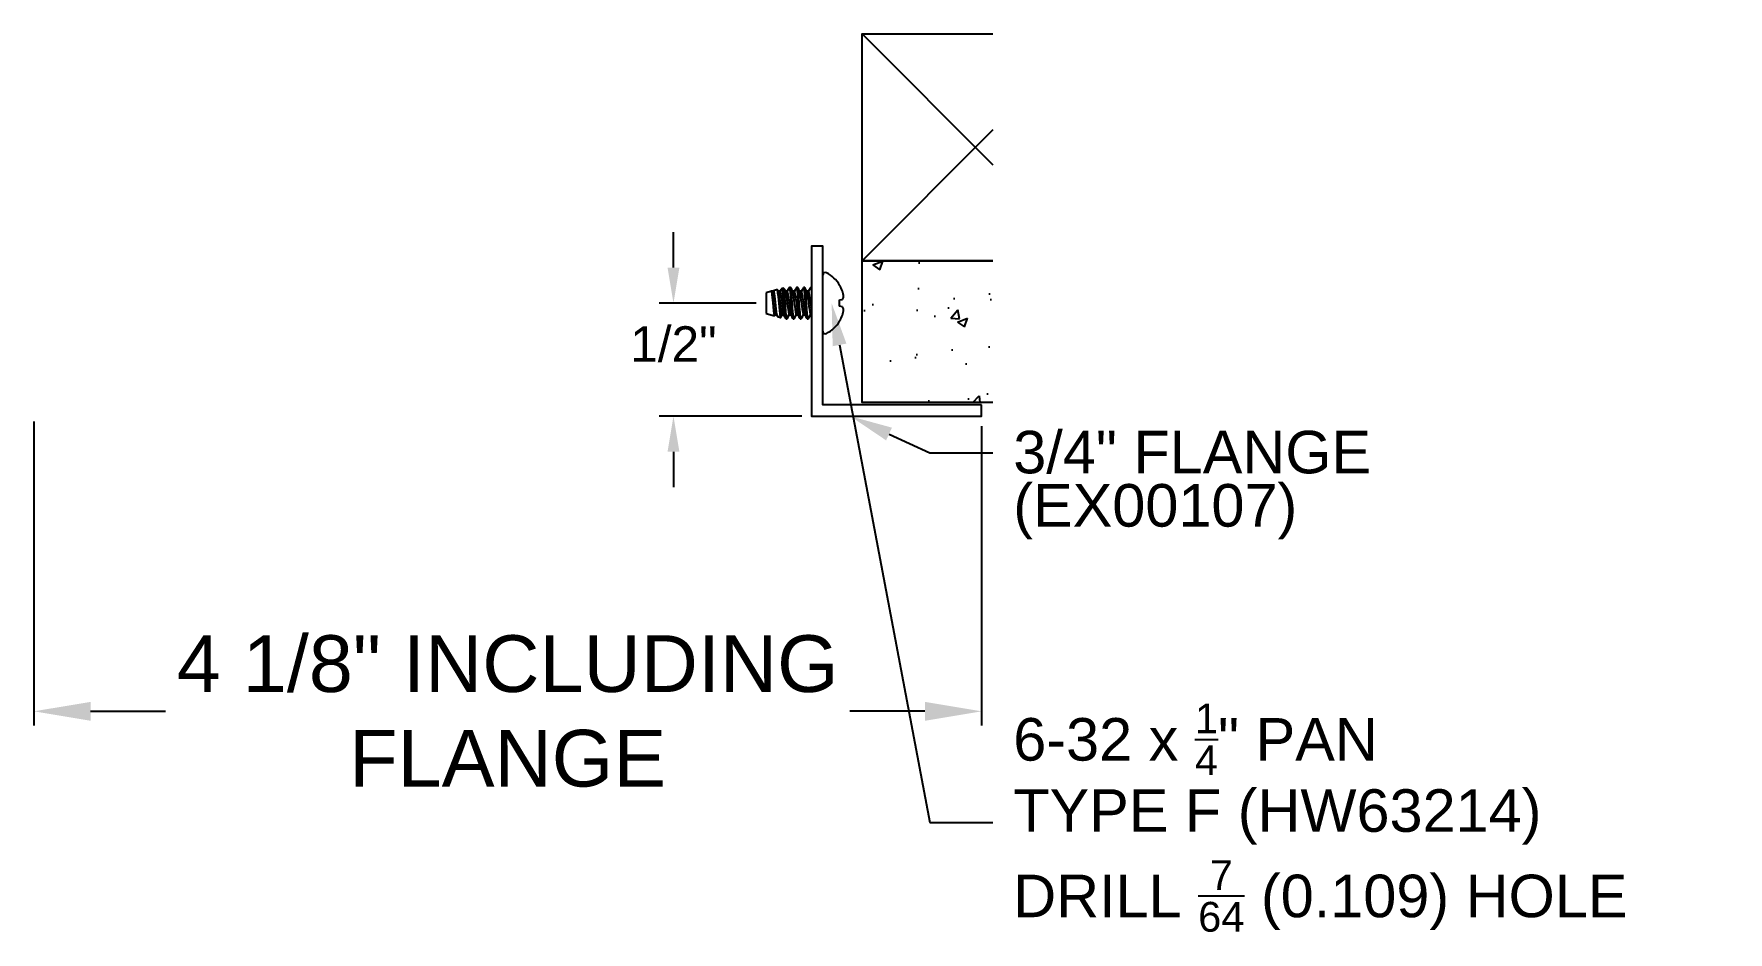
# Model space of a CAD drawing. Extents: x -3.43 to 4.04, y -2.27 to 1.69.
import ezdxf
from ezdxf import colors
from ezdxf.entities.mleader import LeaderData, LeaderLine
from ezdxf.math import Vec2, Vec3

# ---------------------------------------------------------------- set-up
doc = ezdxf.new("R2010")
doc.units = 0
doc.header["$LTSCALE"] = 0.5
doc.header["$MEASUREMENT"] = 0
doc.layers.get('Defpoints').update_dxf_attribs({"linetype": 'CONTINUOUS'})
for name, color, linetype in [('Ceiling', 42, 'CONTINUOUS'), ('FAB DWG', 221, 'CONTINUOUS'), ('Hardware', 242, 'CONTINUOUS'), ('Housing', 150, 'CONTINUOUS')]:
    doc.layers.add(name, color=color, linetype=linetype)
doc.layers.add('CUST DWG', color=60, linetype='CONTINUOUS', lineweight=20)
doc.styles.add('LSAD_Standard', font='arial.ttf')
doc.styles.get("Standard").update_dxf_attribs({"font": 'arial.ttf'})
doc.dimstyles.new('LSAD_CustDims', dxfattribs={"dimtxt": 1, "dimasz": 1, "dimexe": 0.0625, "dimexo": 0.042969, "dimgap": 0.0625, "dimtad": 0, "dimtih": 1, "dimtoh": 1, "dimdec": 3, "dimzin": 0, "dimdsep": 46, "dimlunit": 4, "dimtxsty": 'Standard', "dimcen": 0.125, "dimclrd": 256, "dimclre": 256, "dimclrt": 256, "dimadec": 0, "dimazin": 0, "dimtfac": 1, "dimtdec": 3, "dimtix": 1, "dimtofl": 0, "dimtmove": 0, "dimatfit": 3, "dimfxl": 1, "dimfrac": 2, "dimtolj": 1, "dimtzin": 0, "dimarcsym": 0})

# ---------------------------------------------------------------- blocks, each defined once
blk = doc.blocks.new('*D0')
at = {"layer": 'CUST DWG', "lineweight": -2, "ltscale": 0.5, "transparency": 16777216}
for p, q in [((-3.428, -0.023), (-3.428, -1.3629)), ((0.75, -0.043), (0.75, -1.3629)), ((-3.178, -1.3004), (-2.8478, -1.3004)), ((0.5, -1.3004), (0.1698, -1.3004))]:
    blk.add_line(p, q, dxfattribs=at)
at = {"layer": 'CUST DWG', "ltscale": 0.5, "transparency": 16777216}
for points in [[(-3.178, -1.2588), (-3.178, -1.3421), (-3.428, -1.3004)], [(0.5, -1.2588), (0.5, -1.3421), (0.75, -1.3004)]]:
    blk.add_solid(points, dxfattribs=at)
at = {"layer": 'Defpoints', "color": 0, "ltscale": 0.5, "transparency": 16777216}
for p in [(-3.428, 0.02), (0.75, 0), (-3.428, -1.3004)]:
    blk.add_point(p, dxfattribs=at)
at = {"layer": 'CUST DWG', "ltscale": 0.5, "transparency": 16777216, "insert": (-1.339, -1.3004), "char_height": 0.25, "width": 3.759842, "attachment_point": 5}
blk.add_mtext('\\A1;4 1/8" INCLUDING FLANGE', dxfattribs=at)
blk = doc.blocks.new('*D1')
at = {"layer": 'Defpoints', "color": 0, "ltscale": 0.5, "transparency": 16777216}
for p in [(-0.6083, 0.4986), (-0.2, 0.4986), (0, 0)]:
    blk.add_point(p, dxfattribs=at)
at = {"layer": 'FAB DWG', "lineweight": -2, "ltscale": 0.5, "transparency": 16777216}
for p, q in [((-0.6083, 0.6548), (-0.6083, 0.8111)), ((-0.243, 0.4986), (-0.6708, 0.4986)), ((-0.043, 0), (-0.6708, 0)), ((-0.6083, -0.1563), (-0.6083, -0.3125))]:
    blk.add_line(p, q, dxfattribs=at)
at = {"layer": 'FAB DWG', "ltscale": 0.5, "transparency": 16777216}
for points in [[(-0.6343, 0.6548), (-0.5822, 0.6548), (-0.6083, 0.4986)], [(-0.6343, -0.1563), (-0.5822, -0.1563), (-0.6083, 0)]]:
    blk.add_solid(points, dxfattribs=at)
at = {"layer": 'FAB DWG', "ltscale": 0.5, "transparency": 16777216, "insert": (-0.6083, 0.3173), "char_height": 0.15625, "attachment_point": 5}
blk.add_mtext('\\A1;1/2"', dxfattribs=at)

msp = doc.modelspace()

# ---------------------------------------------------------------- hatches: boundary and pattern name
at = {"layer": 'Ceiling', "ltscale": 0.5, "transparency": 16777216}
h = msp.add_hatch(dxfattribs=at)
h.set_pattern_fill('AR-CONC', color=256, scale=0.0625)
h.set_pattern_definition([(50, (-51.5687, -80.1083), (0.4482876, -0.0392201), [0.046875, -0.515625]), (355, (-51.5687, -80.1083), (-0.0867196, 0.47012), [0.0375, -0.4125]), (100.45144, (-51.53133, -80.11155), (0.361568, 0.4309), [0.0398376, -0.4382138]), (46.1842, (-51.5687, -79.9833), (0.6670258, -0.1034496), [0.0703125, -0.7734375]), (96.6356, (-51.5131, -79.9919), (0.5841637, 0.608824), [0.0597565, -0.657321]), (351.1842, (-51.5687, -79.9833), (0.5841637, 0.608824), [0.05625, -0.61875]), (21, (-51.5062, -80.01453), (0.3730669, -0.2516368), [0.046875, -0.515625]), (326, (-51.5062, -80.01453), (0.152072, 0.4532188), [0.0375, -0.4125]), (71.45144, (-51.4751, -80.0355), (0.525139, 0.201582), [0.0398376, -0.4382138]), (37.5, (-51.56869, -80.10828), (0.0075999, 0.20805866), [0, -0.4075, 0, -0.41875, 0, -0.4140625]), (7.5, (-51.56869, -80.10828), (0.16441846, 0.2465073), [0, -0.23875, 0, -0.398125, 0, -0.1578125]), (327.5, (-51.70806, -80.10828), (0.33363902, -0.0140968), [0, -0.15625, 0, -0.4875, 0, -0.646875]), (317.5, (-51.77056, -80.10828), (0.3644914, 0.0625656), [0, -0.203125, 0, -0.32375, 0, -0.459375])])
h.paths.add_polyline_path([(0.2233, 0.685), (0.7998, 0.685), (0.7998, 0.06), (0.2233, 0.06)])

# ---------------------------------------------------------------- linework, layer by layer
for p, q in [((0.2233, 1.685), (0.7998, 1.1086)), ((0.7998, 1.2615), (0.2233, 0.685))]:
    msp.add_line(p, q, dxfattribs=at)
msp.add_lwpolyline([(0.7998, 0.685), (0.2233, 0.685), (0.2233, 1.685), (0.7998, 1.685)], dxfattribs=at)
at = {"layer": 'Ceiling', "transparency": 16777216}
msp.add_lwpolyline([(0.7998, 0.06), (0.2233, 0.06), (0.2233, 0.685), (0.7998, 0.685)], dxfattribs=at)
at = {"layer": 'Hardware', "linetype": 'Continuous', "transparency": 16777216}
for p, q in [((-0.1766, 0.5507), (-0.2, 0.5446)), ((-0.2, 0.5446), (-0.2, 0.4526)), ((-0.1687, 0.5507), (-0.1764, 0.5507)), ((-0.1758, 0.55), (-0.1759, 0.5502)), ((-0.1682, 0.5523), (-0.1691, 0.5507)), ((-0.1495, 0.5579), (-0.1673, 0.5532)), ((-0.1375, 0.5507), (-0.1449, 0.5507)), ((-0.1223, 0.565), (-0.1305, 0.5629)), ((-0.1062, 0.5507), (-0.1137, 0.5507)), ((-0.0926, 0.5676), (-0.0965, 0.5676)), ((-0.075, 0.5507), (-0.0824, 0.5507)), ((-0.0613, 0.5676), (-0.0652, 0.5676)), ((-0.0437, 0.5507), (-0.0512, 0.5507)), ((-0.0301, 0.5676), (-0.034, 0.5676)), ((-0.0125, 0.5507), (-0.0199, 0.5507)), ((0, 0.5676), (-0.0027, 0.5676)), ((0.1244, 0.5768), (0.1244, 0.578)), ((-0.2, 0.4526), (-0.163, 0.4429)), ((-0.1125, 0.4533), (-0.1125, 0.4298)), ((0.1244, 0.5126), (0.1366, 0.5147)), ((0.1244, 0.4846), (0.1244, 0.5126)), ((0.1366, 0.4824), (0.1244, 0.4846)), ((-0.163, 0.4429), (-0.1609, 0.4465)), ((-0.1624, 0.4435), (-0.1606, 0.4465)), ((-0.1609, 0.4465), (-0.1535, 0.4465)), ((-0.1489, 0.4391), (-0.1359, 0.4357)), ((-0.1359, 0.4357), (-0.1297, 0.4465)), ((-0.1297, 0.4465), (-0.1222, 0.4465)), ((-0.1121, 0.4296), (-0.1125, 0.4298)), ((-0.1121, 0.4296), (-0.1082, 0.4296)), ((-0.1082, 0.4296), (-0.0984, 0.4465)), ((-0.0984, 0.4465), (-0.091, 0.4465)), ((-0.0809, 0.4296), (-0.077, 0.4296)), ((-0.077, 0.4296), (-0.0672, 0.4465)), ((-0.0672, 0.4465), (-0.0597, 0.4465)), ((-0.0496, 0.4296), (-0.0457, 0.4296)), ((-0.0457, 0.4296), (-0.0359, 0.4465)), ((-0.0359, 0.4465), (-0.0285, 0.4465)), ((-0.0184, 0.4296), (-0.0145, 0.4296)), ((-0.0145, 0.4296), (-0.0047, 0.4465)), ((-0.0139, 0.4301), (-0.0145, 0.4296)), ((-0.0047, 0.4465), (0, 0.4465)), ((0.1244, 0.4191), (0.1244, 0.4204))]:
    msp.add_line(p, q, dxfattribs=at)
at = {"layer": 'Hardware', "linetype": 'Continuous', "transparency": 16777216, "flags": 128}
for points in [[(-0.1766, 0.5507), (-0.1765, 0.5507), (-0.1762, 0.5505), (-0.1758, 0.55), (-0.1754, 0.549), (-0.1751, 0.5478), (-0.1747, 0.5461), (-0.1743, 0.5441), (-0.1739, 0.5418), (-0.1736, 0.5392), (-0.1732, 0.5363), (-0.1728, 0.5331), (-0.1725, 0.5295), (-0.1721, 0.5259), (-0.1718, 0.522), (-0.1715, 0.518), (-0.1711, 0.5137), (-0.1707, 0.5094), (-0.1704, 0.505), (-0.17, 0.5005), (-0.1696, 0.4959), (-0.1692, 0.4914), (-0.1688, 0.4869), (-0.1685, 0.4825), (-0.1681, 0.4781), (-0.1678, 0.4739), (-0.1674, 0.4699), (-0.1671, 0.4661), (-0.1667, 0.4624), (-0.1664, 0.4591), (-0.166, 0.456), (-0.1656, 0.4531), (-0.1652, 0.4505), (-0.1649, 0.4484), (-0.1645, 0.4465), (-0.1641, 0.445), (-0.1638, 0.4439), (-0.1634, 0.4432), (-0.163, 0.4429)], [(-0.1489, 0.4391), (-0.1493, 0.4395), (-0.1498, 0.4402), (-0.1503, 0.4413), (-0.1508, 0.4429), (-0.1513, 0.4448), (-0.1518, 0.4471), (-0.1523, 0.4498), (-0.1529, 0.4529), (-0.1534, 0.4562), (-0.1539, 0.4598), (-0.1544, 0.4638), (-0.1548, 0.468), (-0.1553, 0.4724), (-0.1558, 0.4769), (-0.1563, 0.4816), (-0.1568, 0.4866), (-0.1573, 0.4913), (-0.1578, 0.4961), (-0.1583, 0.5009), (-0.1589, 0.5058), (-0.1594, 0.5105), (-0.1599, 0.5151), (-0.1604, 0.5196), (-0.1609, 0.5241), (-0.1613, 0.5282), (-0.1618, 0.5321), (-0.1623, 0.5357), (-0.1628, 0.5392), (-0.1633, 0.5421), (-0.1638, 0.5448), (-0.1644, 0.5471), (-0.1649, 0.5491), (-0.1654, 0.5507), (-0.1659, 0.5519), (-0.1664, 0.5527), (-0.1669, 0.5531), (-0.1674, 0.5532), (-0.1678, 0.5528), (-0.1682, 0.5523)], [(-0.1446, 0.55), (-0.1478, 0.5555), (-0.1489, 0.5574)], [(-0.1312, 0.5621), (-0.1333, 0.5585), (-0.1379, 0.5507)], [(-0.1125, 0.4298), (-0.1129, 0.4306), (-0.1134, 0.4318), (-0.1139, 0.4335), (-0.1144, 0.4357), (-0.1149, 0.4382), (-0.1154, 0.4412), (-0.1159, 0.4447), (-0.1165, 0.4486), (-0.117, 0.4527), (-0.1174, 0.4572), (-0.1179, 0.462), (-0.1184, 0.4672), (-0.1189, 0.4724), (-0.1193, 0.4777), (-0.1199, 0.4834), (-0.1204, 0.4892), (-0.1209, 0.4947), (-0.1214, 0.5003), (-0.1219, 0.506), (-0.1225, 0.5116), (-0.123, 0.517), (-0.1234, 0.5223), (-0.1239, 0.5274), (-0.1244, 0.5324), (-0.1249, 0.537), (-0.1254, 0.5413), (-0.1259, 0.5453), (-0.1264, 0.5491), (-0.1269, 0.5522), (-0.1274, 0.555), (-0.1279, 0.5575), (-0.1285, 0.5595), (-0.129, 0.561), (-0.1295, 0.5621), (-0.1299, 0.5627), (-0.1304, 0.5629), (-0.1309, 0.5626), (-0.1312, 0.5621)], [(-0.1133, 0.55), (-0.1183, 0.5585), (-0.1218, 0.5646)], [(-0.097, 0.5671), (-0.102, 0.5585), (-0.1066, 0.5507)], [(-0.0809, 0.4296), (-0.0815, 0.4301), (-0.0821, 0.4318), (-0.0828, 0.4348), (-0.0835, 0.4388), (-0.0842, 0.444), (-0.0848, 0.45), (-0.0855, 0.4568), (-0.0861, 0.4641), (-0.0867, 0.4719), (-0.0873, 0.4804), (-0.088, 0.4894), (-0.0887, 0.4986), (-0.0894, 0.5078), (-0.09, 0.5167), (-0.0907, 0.5252), (-0.0913, 0.5331), (-0.0919, 0.5404), (-0.0925, 0.5471), (-0.0932, 0.5532), (-0.0939, 0.5583), (-0.0946, 0.5624), (-0.0953, 0.5653), (-0.0959, 0.567), (-0.0965, 0.5676), (-0.097, 0.5671)], [(-0.077, 0.4296), (-0.0775, 0.4301), (-0.0782, 0.4318), (-0.0789, 0.4348), (-0.0796, 0.4388), (-0.0803, 0.444), (-0.0809, 0.45), (-0.0816, 0.4568), (-0.0822, 0.4641), (-0.0828, 0.4719), (-0.0834, 0.4804), (-0.0841, 0.4894), (-0.0848, 0.4986), (-0.0855, 0.5078), (-0.0861, 0.5167), (-0.0868, 0.5252), (-0.0874, 0.5331), (-0.088, 0.5404), (-0.0886, 0.5471), (-0.0893, 0.5532), (-0.09, 0.5583), (-0.0907, 0.5624), (-0.0913, 0.5653), (-0.092, 0.567), (-0.0926, 0.5676)], [(-0.0821, 0.55), (-0.087, 0.5585), (-0.092, 0.5671)], [(-0.0658, 0.5671), (-0.0708, 0.5585), (-0.0754, 0.5507)], [(-0.0496, 0.4296), (-0.0502, 0.4301), (-0.0508, 0.4318), (-0.0515, 0.4348), (-0.0522, 0.4388), (-0.0529, 0.444), (-0.0536, 0.45), (-0.0542, 0.4568), (-0.0548, 0.4641), (-0.0554, 0.4719), (-0.0561, 0.4804), (-0.0567, 0.4894), (-0.0574, 0.4986), (-0.0581, 0.5078), (-0.0588, 0.5167), (-0.0594, 0.5252), (-0.06, 0.5331), (-0.0606, 0.5404), (-0.0613, 0.5471), (-0.0619, 0.5532), (-0.0626, 0.5583), (-0.0633, 0.5624), (-0.064, 0.5653), (-0.0646, 0.567), (-0.0652, 0.5676), (-0.0658, 0.5671)], [(-0.0457, 0.4296), (-0.0463, 0.4301), (-0.0469, 0.4318), (-0.0476, 0.4348), (-0.0483, 0.4388), (-0.049, 0.444), (-0.0497, 0.45), (-0.0503, 0.4568), (-0.0509, 0.4641), (-0.0515, 0.4719), (-0.0521, 0.4804), (-0.0528, 0.4894), (-0.0535, 0.4986), (-0.0542, 0.5078), (-0.0549, 0.5167), (-0.0555, 0.5252), (-0.0561, 0.5331), (-0.0567, 0.5404), (-0.0574, 0.5471), (-0.058, 0.5532), (-0.0587, 0.5583), (-0.0594, 0.5624), (-0.0601, 0.5653), (-0.0607, 0.567), (-0.0613, 0.5676)], [(-0.0508, 0.55), (-0.0558, 0.5585), (-0.0608, 0.5671)], [(-0.0345, 0.5671), (-0.0395, 0.5585), (-0.0441, 0.5507)], [(-0.0184, 0.4296), (-0.019, 0.4301), (-0.0196, 0.4318), (-0.0203, 0.4348), (-0.021, 0.4388), (-0.0217, 0.444), (-0.0223, 0.45), (-0.023, 0.4568), (-0.0236, 0.4641), (-0.0242, 0.4719), (-0.0248, 0.4804), (-0.0255, 0.4894), (-0.0262, 0.4986), (-0.0269, 0.5078), (-0.0275, 0.5167), (-0.0282, 0.5252), (-0.0288, 0.5331), (-0.0294, 0.5404), (-0.03, 0.5471), (-0.0307, 0.5532), (-0.0314, 0.5583), (-0.0321, 0.5624), (-0.0328, 0.5653), (-0.0334, 0.567), (-0.034, 0.5676), (-0.0345, 0.5671)], [(-0.0145, 0.4296), (-0.015, 0.4301), (-0.0157, 0.4318), (-0.0164, 0.4348), (-0.0171, 0.4388), (-0.0178, 0.444), (-0.0184, 0.45), (-0.0191, 0.4568), (-0.0197, 0.4641), (-0.0203, 0.4719), (-0.0209, 0.4804), (-0.0216, 0.4894), (-0.0223, 0.4986), (-0.023, 0.5078), (-0.0236, 0.5167), (-0.0243, 0.5252), (-0.0249, 0.5331), (-0.0255, 0.5404), (-0.0261, 0.5471), (-0.0268, 0.5532), (-0.0275, 0.5583), (-0.0282, 0.5624), (-0.0288, 0.5653), (-0.0295, 0.567), (-0.0301, 0.5676)], [(-0.0196, 0.55), (-0.0245, 0.5585), (-0.0295, 0.5671)], [(-0.0034, 0.5668), (-0.0084, 0.5583), (-0.0129, 0.5507)], [(0, 0.5574), (-0.0001, 0.5583), (-0.0008, 0.5624), (-0.0015, 0.5653), (-0.0021, 0.567), (-0.0027, 0.5676), (-0.0033, 0.567), (-0.0034, 0.5667)], [(-0.163, 0.4429), (-0.1627, 0.443), (-0.1624, 0.4435)], [(-0.1539, 0.4473), (-0.1518, 0.4436), (-0.1498, 0.4401)], [(-0.1359, 0.4357), (-0.1356, 0.4359), (-0.1353, 0.4364)], [(-0.1352, 0.4363), (-0.1338, 0.4388), (-0.1293, 0.4465)], [(-0.1227, 0.4473), (-0.1177, 0.4388), (-0.1128, 0.4303)], [(-0.1075, 0.4304), (-0.1076, 0.4301), (-0.1082, 0.4296)], [(-0.1075, 0.4303), (-0.1026, 0.4388), (-0.0981, 0.4465)], [(-0.0914, 0.4473), (-0.0865, 0.4388), (-0.0816, 0.4303)], [(-0.0763, 0.4304), (-0.0764, 0.4301), (-0.077, 0.4296)], [(-0.0763, 0.4303), (-0.0713, 0.4388), (-0.0668, 0.4465)], [(-0.0602, 0.4473), (-0.0552, 0.4388), (-0.0503, 0.4303)], [(-0.045, 0.4304), (-0.0451, 0.4301), (-0.0457, 0.4296)], [(-0.045, 0.4303), (-0.0401, 0.4388), (-0.0356, 0.4465)], [(-0.0289, 0.4473), (-0.024, 0.4388), (-0.0191, 0.4303)], [(-0.0139, 0.4301), (-0.0089, 0.4386), (-0.0043, 0.4465)]]:
    msp.add_lwpolyline(points, dxfattribs=at)
at = {"layer": 'Hardware', "linetype": 'Continuous', "transparency": 16777216}
for centre, radius, start, end in [((0.061, 0.6225), 0.011, 62.29992, 180), ((-0.004, 0.4986), 0.151, 31.74209, 62.29992), ((1.08, 0.6777), 1.2623, 185.80591, 190.55251), ((-0.6755, 0.4253), 0.522, 2.4194, 13.89683), ((-3.0679, 0.1717), 2.9438, 5.14509, 7.53604), ((1.1118, 0.6777), 1.2629, 185.80706, 190.5516), ((-0.6444, 0.4253), 0.5221, 2.42085, 13.89557), ((-1.171, 0.4163), 1.0592, 2.00027, 8.06688), ((1.1439, 0.6779), 1.2637, 185.80875, 190.55027), ((-0.6131, 0.4253), 0.5221, 2.42085, 13.89557), ((1.1751, 0.6779), 1.2637, 185.80875, 190.55027), ((-0.5819, 0.4253), 0.5221, 2.42085, 13.89557), ((1.2064, 0.6779), 1.2637, 185.80875, 190.55027), ((-0.5506, 0.4253), 0.5221, 2.42085, 13.89557), ((1.2376, 0.6779), 1.2637, 185.80875, 190.55027), ((-0.5484, 0.4208), 0.5514, 5.98404, 13.61957), ((-0.0059, 0.4989), 0.1518, 20.1727, 30.84939), ((0.0162, 0.5128), 0.1264, 6.0768, 17.74085), ((0.107, 0.5354), 0.0361, 325.05902, 345.15367), ((-0.033, 0.4554), 0.0795, 181.56247, 198.9895), ((0.107, 0.4617), 0.0361, 14.84633, 34.94098), ((0.0162, 0.4844), 0.1264, 342.25915, 353.9232), ((0.061, 0.3746), 0.011, 180, 297.70008), ((-0.004, 0.4986), 0.151, 297.70008, 328.25791), ((-0.0059, 0.4982), 0.1518, 329.15061, 339.8273)]:
    msp.add_arc(centre, radius, start, end, dxfattribs=at)
at = {"layer": 'Housing', "transparency": 16777216}
msp.add_lwpolyline([(0.75, 0.05), (0.05, 0.05), (0.05, 0.75), (0, 0.75), (0, 0), (0.75, 0)], close=True, dxfattribs=at)

# ---------------------------------------------------------------- texts
at = {"layer": 'FAB DWG', "ltscale": 0.5, "transparency": 16777216, "insert": (0.8898, -0.2989), "char_height": 0.1875, "width": 3.551637, "attachment_point": 1, "style": 'LSAD_Standard'}
msp.add_mtext('\\A1;(EX00107)', dxfattribs=at)

# ---------------------------------------------------------------- dimensions: what is measured, and where the dimension line sits
at = {"layer": 'CUST DWG', "ltscale": 0.5, "transparency": 16777216}
dim = msp.add_linear_dim(base=(-3.428, -1.3004), p1=(0.75, 0), p2=(-3.428, 0.02), angle=180, text='<> INCLUDING FLANGE', dimstyle='LSAD_CustDims', override={"dimtxt": 0.25, "dimasz": 0.25}, dxfattribs=at)
dim.commit()
dim.dimension.update_dxf_attribs({"geometry": '*D0', "text_midpoint": (-1.339, -1.3004)})
at = {"layer": 'FAB DWG', "ltscale": 0.5, "transparency": 16777216}
dim = msp.add_linear_dim(base=(-0.6083, 0.4986), p1=(0, 0), p2=(-0.2, 0.4986), angle=90, dimstyle='LSAD_CustDims', override={"dimtxt": 0.15625, "dimasz": 0.15625}, dxfattribs=at)
dim.commit()
dim.dimension.update_dxf_attribs({"geometry": '*D1', "text_midpoint": (-0.6083, 0.3173), "dimtype": 128})

# ---------------------------------------------------------------- leaders
at = {"layer": 'CUST DWG', "ltscale": 0.5, "transparency": 16777216}
ml = msp.add_multileader_mtext('Standard', dxfattribs=at)
ml.set_content('\\A1;{\\H1x;3/4}" FLANGE', color=256, style='LSAD_Standard')
ml.set_leader_properties()
ml.build(insert=Vec2(0, 0))
ml.multileader.update_dxf_attribs({"text_left_attachment_type": 2, "dogleg_length": 0.36, "arrow_head_size": 0.1875})
ctx = ml.context
ctx.base_point, ctx.char_height, ctx.arrow_head_size, ctx.landing_gap_size, ctx.plane_origin = Vec3(0.7998, -0.1612), 0.1875, 0.1875, 0.09, Vec3(-0.6862, -0.3623)
ctx.left_attachment = 2
notes = []
notes.append((ctx, [(0, (1, 1, 0), (0.5225, -0.1612), (1, 0), 0.2772, [(0, [(0.1716, 0)], 0, [])])]))
ctx.mtext.insert, ctx.mtext.width, ctx.mtext.defined_height, ctx.mtext.flow_direction = Vec3(0.8898, -0.0642), 3.15153, 0.8541, 5
at = {"layer": 'FAB DWG', "ltscale": 0.5, "transparency": 16777216}
ml = msp.add_multileader_mtext('Standard', dxfattribs=at)
ml.set_content('\\A1;6-32 x {\\H0.7x;\\S1/4;}" PAN\\PTYPE F (HW63214)\\PDRILL {\\H0.7x;\\S7/64;} (0.109) HOLE', color=256, style='LSAD_Standard')
ml.set_leader_properties()
ml.build(insert=Vec2(0, 0))
ml.multileader.update_dxf_attribs({"text_left_attachment_type": 2, "dogleg_length": 0.36, "arrow_head_size": 0.1875})
ctx = ml.context
ctx.base_point, ctx.char_height, ctx.arrow_head_size, ctx.landing_gap_size, ctx.plane_origin = Vec3(0.7998, -1.7901), 0.1875, 0.1875, 0.09, Vec3(-0.68, -0.4569)
ctx.left_attachment = 2
notes.append((ctx, [(0, (1, 1, 0), (0.5225, -1.7901), (1, 0), 0.2772, [(0, [(0.0891, 0.4986)], 0, [])])]))
ctx.mtext.insert, ctx.mtext.width, ctx.mtext.defined_height, ctx.mtext.flow_direction = Vec3(0.8898, -1.2664), 3.15153, 0.8541, 5
for ctx, leaders in notes:
    for number, flags, end, landing, length, lines in leaders:
        leader = LeaderData()
        leader.index, (leader.has_last_leader_line, leader.has_dogleg_vector, leader.attachment_direction) = number, flags
        leader.last_leader_point, leader.dogleg_vector, leader.dogleg_length = Vec3(end), Vec3(landing), length
        for number, points, colour, breaks in lines:
            line = LeaderLine()
            line.index, line.vertices, line.color, line.breaks = number, Vec3.list(points), colors.encode_raw_color(colour), breaks
            leader.lines.append(line)
        ctx.leaders.append(leader)

doc.saveas('drawing.dxf')
